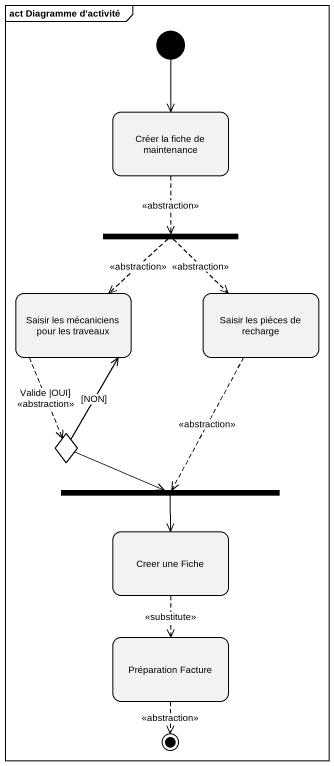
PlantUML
@startuml
mainframe act Diagramme d'activité
hide empty description
state "Créer la fiche de maintenance" as Créer_la_fiche_de
state fork1 <<fork>>
state "Saisir les mécaniciens pour les traveaux" as Saisir_les_mécaniciens_pour
state "Saisir les piéces de recharge" as Saisir_les_piéces_de
state choice1 <<choice>>
state fork2 <<join>>
state "Creer une Fiche" as Creer_une_Fiche
state "Préparation Facture" as Préparation_Facture
[*] --> Créer_la_fiche_de
Créer_la_fiche_de -[dashed]-> fork1 : <<abstraction>>
fork1 -[dashed]-> Saisir_les_mécaniciens_pour : <<abstraction>>
fork1 -[dashed]-> Saisir_les_piéces_de : <<abstraction>>
Saisir_les_mécaniciens_pour -[dashed]-> choice1 : Valide |OUI]\n<<abstraction>>
Saisir_les_piéces_de -[dashed]-> fork2 : <<abstraction>>
choice1 -up-> Saisir_les_mécaniciens_pour : [NON]
choice1 -right-> fork2
fork2 --> Creer_une_Fiche
Creer_une_Fiche -[dashed]-> Préparation_Facture : <<substitute>>
Préparation_Facture -[dashed]-> [*] : <<abstraction>>
@enduml
